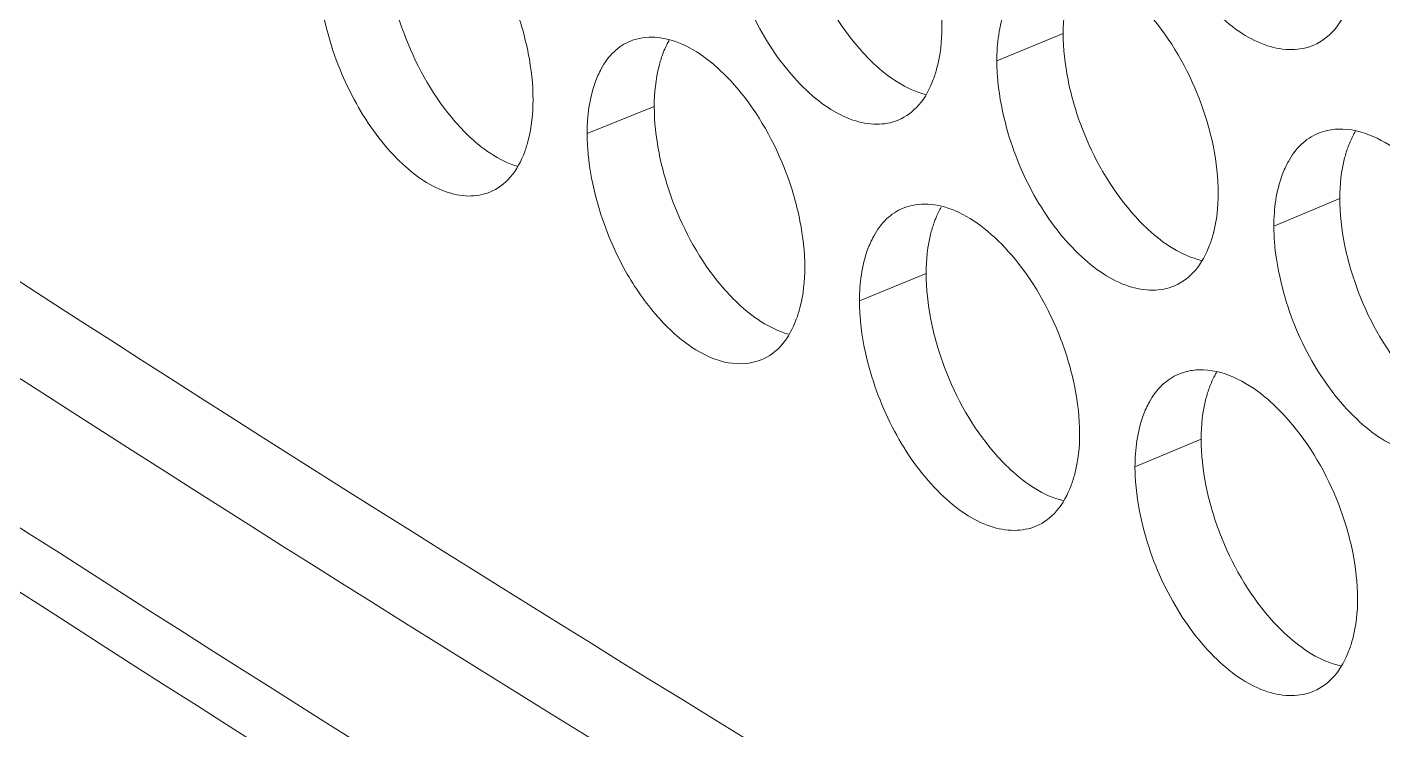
# Model space of a CAD drawing. Header units: millimetres. Extents: x 1177 to 4147, y 93 to 2194.
# Drawn here: x 2535.62 to 2552.14, y 718.37 to 726.94 of the extents above; entities that cross this region are included whole.
import ezdxf

# ---------------------------------------------------------------- set-up
doc = ezdxf.new("R2010")
doc.units = ezdxf.units.MM
doc.header["$LTSCALE"] = 0.1
doc.layers.get('0').update_dxf_attribs({"lineweight": 13})
doc.layers.add('标注', color=251, linetype='Continuous', lineweight=9)

# ---------------------------------------------------------------- blocks, each defined once
blk = doc.blocks.new('02')
for points, knots in [([(4627.348, 522.744), (4597.363, 531.299), (4553.55, 545.69), (4497.641, 568.487), (4458.71, 586.649), (4422.281, 606.068), (4388.51, 626.659), (4357.551, 648.334), (4338.416, 663.815), (4329.392, 671.722)], [0, 0, 0, 0, 0.278685, 0.411475, 0.539478, 0.662459, 0.780251, 0.892768, 1, 1, 1, 1]), ([(4626.906, 521.428), (4597.052, 529.945), (4553.424, 544.261), (4497.732, 566.923), (4458.929, 584.973), (4422.597, 604.269), (4388.892, 624.729), (4357.964, 646.263), (4338.829, 661.641), (4329.798, 669.496)], [0, 0, 0, 0, 0.278468, 0.411196, 0.539177, 0.662176, 0.780023, 0.892638, 1, 1, 1, 1]), ([(4628.518, 518.372), (4598.337, 526.935), (4554.235, 541.353), (4497.955, 564.22), (4458.766, 582.448), (4422.099, 601.945), (4388.114, 622.628), (4356.965, 644.402), (4337.717, 659.96), (4328.641, 667.907)], [0, 0, 0, 0, 0.278732, 0.411552, 0.539576, 0.662563, 0.780343, 0.892822, 1, 1, 1, 1]), ([(4328.202, 667.332), (4337.3, 659.316), (4356.601, 643.626), (4387.852, 621.677), (4421.956, 600.844), (4458.755, 581.215), (4498.091, 562.874), (4554.59, 539.876), (4598.873, 525.389), (4629.18, 516.79)], [0, 0, 0, 0, 0.107262, 0.219794, 0.337581, 0.460553, 0.588547, 0.721328, 1, 1, 1, 1])]:
    blk.add_open_spline(points, degree=3, knots=knots)
at = {"layer": '标注'}
for p, q in [((4409.479, 629.643), (4408.324, 629.164)), ((4402.363, 628.37), (4401.195, 627.9)), ((4414.291, 626.769), (4413.145, 626.285)), ((4407.093, 625.463), (4405.934, 624.987)), ((4411.878, 622.578), (4410.728, 622.097))]:
    blk.add_line(p, q, dxfattribs=at)
for centre, radius, start, end in [((4414.281, 627.013), 0.96, 102.3564, 112.9065), ((4411.856, 622.83), 0.952, 101.531, 112.7006)]:
    blk.add_arc(centre, radius, start, end, dxfattribs=at)
for points, knots in [([(4407.367, 629.743), (4407.367, 630.012), (4407.301, 630.572), (4406.988, 631.657), (4406.555, 632.424), (4406.187, 632.856)], [0, 0, 0, 0, 0.239204, 0.495958, 1, 1, 1, 1]), ([(4404.721, 632.539), (4404.721, 632.269), (4404.786, 631.709), (4405.096, 630.624), (4405.525, 629.856), (4405.893, 629.423)], [0, 0, 0, 0, 0.239417, 0.496314, 1, 1, 1, 1]), ([(4410.877, 632.265), (4410.991, 631.826), (4411.321, 631.001), (4411.963, 630.131), (4412.564, 629.636), (4413.009, 629.414), (4413.444, 629.335), (4413.719, 629.387), (4413.839, 629.438)], [0, 0, 0, 0, 0.302139, 0.585875, 0.710041, 0.818575, 0.913518, 1, 1, 1, 1]), ([(4400.254, 628.485), (4400.254, 628.755), (4400.189, 629.315), (4399.882, 630.401), (4399.457, 631.171), (4399.094, 631.607)], [0, 0, 0, 0, 0.239421, 0.496413, 1, 1, 1, 1]), ([(4397.688, 631.3), (4397.688, 631.03), (4397.751, 630.469), (4398.056, 629.383), (4398.477, 628.612), (4398.838, 628.176)], [0, 0, 0, 0, 0.239633, 0.496767, 1, 1, 1, 1]), ([(4403.704, 630.982), (4403.816, 630.544), (4404.139, 629.72), (4404.767, 628.848), (4405.356, 628.347), (4405.791, 628.12), (4406.218, 628.035), (4406.49, 628.083), (4406.608, 628.131)], [0, 0, 0, 0, 0.303606, 0.588083, 0.712204, 0.820335, 0.914512, 1, 1, 1, 1]), ([(4396.511, 630.835), (4396.511, 630.748), (4396.525, 630.383), (4396.587, 630.02), (4396.654, 629.75)], [0, 0, 0, 0, 0.23784, 1, 1, 1, 1]), ([(4409.627, 630.548), (4409.602, 630.482), (4409.511, 630.189), (4409.479, 629.879), (4409.479, 629.643)], [0, 0, 0, 0, 0.230017, 1, 1, 1, 1]), ([(4408.574, 630.291), (4408.532, 630.216), (4408.375, 629.86), (4408.324, 629.465), (4408.324, 629.164)], [0, 0, 0, 0, 0.223347, 1, 1, 1, 1]), ([(4413.839, 629.438), (4413.976, 629.496), (4414.239, 629.699), (4414.392, 629.987), (4414.452, 630.146)], [0, 0, 0, 0, 0.468447, 1, 1, 1, 1]), ([(4412.177, 626.859), (4412.177, 627.129), (4412.11, 627.689), (4411.793, 628.773), (4411.355, 629.537), (4410.983, 629.967)], [0, 0, 0, 0, 0.23906, 0.495656, 1, 1, 1, 1]), ([(4396.654, 629.75), (4396.764, 629.313), (4397.079, 628.49), (4397.694, 627.615), (4398.271, 627.108), (4398.697, 626.876), (4399.116, 626.786), (4399.384, 626.829), (4399.5, 626.876)], [0, 0, 0, 0, 0.305092, 0.590325, 0.714405, 0.822131, 0.915528, 1, 1, 1, 1]), ([(4407.219, 628.839), (4407.244, 628.905), (4407.335, 629.197), (4407.367, 629.507), (4407.367, 629.743)], [0, 0, 0, 0, 0.229953, 1, 1, 1, 1]), ([(4401.95, 629.509), (4401.844, 629.467), (4401.64, 629.331), (4401.499, 629.134), (4401.44, 629.024)], [0, 0, 0, 0, 0.477116, 1, 1, 1, 1]), ([(4403.809, 628.684), (4403.666, 628.853), (4403.374, 629.149), (4402.886, 629.467), (4402.398, 629.605), (4402.083, 629.563), (4401.95, 629.509)], [0, 0, 0, 0, 0.307992, 0.574392, 0.80034, 1, 1, 1, 1]), ([(4409.479, 629.643), (4409.479, 629.373), (4409.544, 628.813), (4409.858, 627.729), (4410.293, 626.963), (4410.664, 626.533)], [0, 0, 0, 0, 0.239274, 0.496012, 1, 1, 1, 1]), ([(4402.508, 629.275), (4402.484, 629.209), (4402.394, 628.916), (4402.363, 628.606), (4402.363, 628.37)], [0, 0, 0, 0, 0.229578, 1, 1, 1, 1]), ([(4405.893, 629.423), (4405.983, 629.317), (4406.316, 628.961), (4406.742, 628.666), (4407.081, 628.578)], [0, 0, 0, 0, 0.285322, 1, 1, 1, 1]), ([(4401.44, 629.024), (4401.399, 628.949), (4401.244, 628.594), (4401.195, 628.2), (4401.195, 627.9)], [0, 0, 0, 0, 0.222686, 1, 1, 1, 1]), ([(4408.324, 629.164), (4408.324, 629.077), (4408.339, 628.713), (4408.403, 628.351), (4408.472, 628.082)], [0, 0, 0, 0, 0.237972, 1, 1, 1, 1]), ([(4406.608, 628.131), (4406.745, 628.188), (4407.009, 628.391), (4407.16, 628.679), (4407.219, 628.839)], [0, 0, 0, 0, 0.46659, 1, 1, 1, 1]), ([(4400.109, 627.582), (4400.133, 627.648), (4400.223, 627.941), (4400.254, 628.249), (4400.254, 628.485)], [0, 0, 0, 0, 0.229514, 1, 1, 1, 1]), ([(4404.982, 625.568), (4404.982, 625.838), (4404.917, 626.398), (4404.605, 627.483), (4404.176, 628.25), (4403.809, 628.684)], [0, 0, 0, 0, 0.239276, 0.49611, 1, 1, 1, 1]), ([(4402.363, 628.37), (4402.363, 628.101), (4402.427, 627.54), (4402.736, 626.455), (4403.162, 625.686), (4403.527, 625.252)], [0, 0, 0, 0, 0.239489, 0.496465, 1, 1, 1, 1]), ([(4398.838, 628.176), (4398.925, 628.071), (4399.245, 627.721), (4399.652, 627.426), (4399.979, 627.33)], [0, 0, 0, 0, 0.285211, 1, 1, 1, 1]), ([(4408.472, 628.082), (4408.585, 627.643), (4408.913, 626.818), (4409.551, 625.948), (4410.148, 625.451), (4410.589, 625.227), (4411.022, 625.146), (4411.296, 625.197), (4411.415, 625.247)], [0, 0, 0, 0, 0.302626, 0.586607, 0.710758, 0.819158, 0.913847, 1, 1, 1, 1]), ([(4401.195, 627.9), (4401.195, 627.813), (4401.209, 627.448), (4401.272, 627.086), (4401.34, 626.816)], [0, 0, 0, 0, 0.237892, 1, 1, 1, 1]), ([(4413.907, 627.898), (4413.802, 627.853), (4413.6, 627.717), (4413.458, 627.522), (4413.398, 627.414)], [0, 0, 0, 0, 0.479572, 1, 1, 1, 1]), ([(4415.834, 627.101), (4415.72, 627.23), (4415.315, 627.641), (4414.756, 627.96), (4414.345, 627.975)], [0, 0, 0, 0, 0.29472, 1, 1, 1, 1]), ([(4414.565, 627.936), (4414.553, 627.916), (4414.506, 627.832), (4414.466, 627.744), (4414.44, 627.675)], [0, 0, 0, 0, 0.242079, 1, 1, 1, 1]), ([(4399.5, 626.876), (4399.637, 626.931), (4399.901, 627.133), (4400.05, 627.422), (4400.109, 627.582)], [0, 0, 0, 0, 0.464648, 1, 1, 1, 1]), ([(4414.44, 627.675), (4414.415, 627.609), (4414.323, 627.316), (4414.291, 627.006), (4414.291, 626.769)], [0, 0, 0, 0, 0.230311, 1, 1, 1, 1]), ([(4413.398, 627.414), (4413.356, 627.338), (4413.196, 626.983), (4413.145, 626.586), (4413.145, 626.285)], [0, 0, 0, 0, 0.2238, 1, 1, 1, 1]), ([(4412.027, 625.954), (4412.052, 626.02), (4412.145, 626.313), (4412.177, 626.623), (4412.177, 626.859)], [0, 0, 0, 0, 0.230247, 1, 1, 1, 1]), ([(4401.34, 626.816), (4401.396, 626.597), (4401.535, 626.165), (4401.862, 625.46), (4402.332, 624.765), (4402.943, 624.178), (4403.596, 623.862), (4404.046, 623.885), (4404.224, 623.957)], [0, 0, 0, 0, 0.152387, 0.304947, 0.522872, 0.714293, 0.870269, 1, 1, 1, 1]), ([(4406.692, 626.598), (4406.587, 626.555), (4406.383, 626.419), (4406.242, 626.222), (4406.182, 626.113)], [0, 0, 0, 0, 0.478136, 1, 1, 1, 1]), ([(4408.578, 625.784), (4408.433, 625.953), (4408.136, 626.249), (4407.641, 626.564), (4407.146, 626.699), (4406.827, 626.654), (4406.692, 626.598)], [0, 0, 0, 0, 0.30699, 0.573081, 0.799443, 1, 1, 1, 1]), ([(4407.357, 626.618), (4407.323, 626.559), (4407.283, 626.476), (4407.249, 626.39), (4407.24, 626.368)], [0, 0, 0, 0, 0.741765, 1, 1, 1, 1]), ([(4414.291, 626.769), (4414.291, 626.5), (4414.357, 625.94), (4414.675, 624.857), (4415.114, 624.093), (4415.489, 623.665)], [0, 0, 0, 0, 0.239131, 0.495711, 1, 1, 1, 1]), ([(4407.24, 626.368), (4407.216, 626.302), (4407.125, 626.009), (4407.093, 625.699), (4407.093, 625.463)], [0, 0, 0, 0, 0.229871, 1, 1, 1, 1]), ([(4410.664, 626.533), (4410.756, 626.425), (4411.099, 626.066), (4411.537, 625.771), (4411.884, 625.689)], [0, 0, 0, 0, 0.285356, 1, 1, 1, 1]), ([(4413.145, 626.285), (4413.145, 626.199), (4413.16, 625.834), (4413.224, 625.472), (4413.295, 625.203)], [0, 0, 0, 0, 0.238027, 1, 1, 1, 1]), ([(4406.182, 626.113), (4406.141, 626.038), (4405.984, 625.683), (4405.934, 625.288), (4405.934, 624.987)], [0, 0, 0, 0, 0.223124, 1, 1, 1, 1]), ([(4411.415, 625.247), (4411.552, 625.304), (4411.815, 625.507), (4411.967, 625.796), (4412.027, 625.954)], [0, 0, 0, 0, 0.467837, 1, 1, 1, 1]), ([(4409.765, 622.673), (4409.765, 622.943), (4409.699, 623.503), (4409.384, 624.587), (4408.949, 625.353), (4408.578, 625.784)], [0, 0, 0, 0, 0.239132, 0.495807, 1, 1, 1, 1]), ([(4404.835, 624.664), (4404.86, 624.73), (4404.951, 625.023), (4404.982, 625.332), (4404.982, 625.568)], [0, 0, 0, 0, 0.229806, 1, 1, 1, 1]), ([(4407.093, 625.463), (4407.093, 625.193), (4407.158, 624.634), (4407.471, 623.549), (4407.902, 622.782), (4408.271, 622.35)], [0, 0, 0, 0, 0.239345, 0.496163, 1, 1, 1, 1]), ([(4403.527, 625.252), (4403.617, 625.146), (4403.945, 624.792), (4404.365, 624.497), (4404.7, 624.406)], [0, 0, 0, 0, 0.285293, 1, 1, 1, 1]), ([(4413.295, 625.203), (4413.409, 624.764), (4413.742, 623.939), (4414.389, 623.07), (4414.994, 622.577), (4415.442, 622.356), (4415.879, 622.28), (4416.156, 622.334), (4416.276, 622.385)], [0, 0, 0, 0, 0.301654, 0.585147, 0.709328, 0.817996, 0.913192, 1, 1, 1, 1]), ([(4405.934, 624.987), (4405.934, 624.9), (4405.948, 624.536), (4406.012, 624.173), (4406.081, 623.904)], [0, 0, 0, 0, 0.237945, 1, 1, 1, 1]), ([(4404.224, 623.957), (4404.362, 624.013), (4404.626, 624.216), (4404.776, 624.505), (4404.835, 624.664)], [0, 0, 0, 0, 0.465952, 1, 1, 1, 1]), ([(4406.081, 623.904), (4406.194, 623.466), (4406.519, 622.642), (4407.152, 621.77), (4407.745, 621.271), (4408.183, 621.045), (4408.613, 620.963), (4408.886, 621.012), (4409.004, 621.061)], [0, 0, 0, 0, 0.303115, 0.587343, 0.711479, 0.819744, 0.914178, 1, 1, 1, 1]), ([(4413.402, 622.906), (4413.289, 623.035), (4412.887, 623.447), (4412.33, 623.768), (4411.921, 623.784)], [0, 0, 0, 0, 0.295157, 1, 1, 1, 1]), ([(4411.489, 623.709), (4411.384, 623.665), (4411.181, 623.529), (4411.039, 623.333), (4410.979, 623.225)], [0, 0, 0, 0, 0.479105, 1, 1, 1, 1]), ([(4412.149, 623.741), (4412.137, 623.722), (4412.091, 623.639), (4412.052, 623.551), (4412.027, 623.484)], [0, 0, 0, 0, 0.242084, 1, 1, 1, 1]), ([(4412.027, 623.484), (4412.002, 623.418), (4411.91, 623.125), (4411.878, 622.815), (4411.878, 622.578)], [0, 0, 0, 0, 0.230164, 1, 1, 1, 1]), ([(4410.979, 623.225), (4410.937, 623.149), (4410.779, 622.794), (4410.728, 622.398), (4410.728, 622.097)], [0, 0, 0, 0, 0.223573, 1, 1, 1, 1]), ([(4414.602, 619.801), (4414.602, 620.071), (4414.535, 620.63), (4414.216, 621.714), (4413.776, 622.477), (4413.402, 622.906)], [0, 0, 0, 0, 0.238989, 0.495505, 1, 1, 1, 1]), ([(4409.616, 621.769), (4409.641, 621.835), (4409.733, 622.128), (4409.765, 622.437), (4409.765, 622.673)], [0, 0, 0, 0, 0.2301, 1, 1, 1, 1]), ([(4408.271, 622.35), (4408.363, 622.243), (4408.701, 621.886), (4409.133, 621.591), (4409.476, 621.506)], [0, 0, 0, 0, 0.285343, 1, 1, 1, 1]), ([(4411.878, 622.578), (4411.878, 622.309), (4411.944, 621.749), (4412.26, 620.665), (4412.697, 619.9), (4413.069, 619.471)], [0, 0, 0, 0, 0.239203, 0.495862, 1, 1, 1, 1]), ([(4410.728, 622.097), (4410.728, 622.01), (4410.742, 621.645), (4410.807, 621.284), (4410.877, 621.015)], [0, 0, 0, 0, 0.238, 1, 1, 1, 1]), ([(4409.004, 621.061), (4409.142, 621.118), (4409.405, 621.321), (4409.557, 621.61), (4409.616, 621.769)], [0, 0, 0, 0, 0.467218, 1, 1, 1, 1]), ([(4410.877, 621.015), (4410.991, 620.576), (4411.321, 619.751), (4411.963, 618.881), (4412.564, 618.386), (4413.009, 618.164), (4413.444, 618.085), (4413.719, 618.137), (4413.839, 618.188)], [0, 0, 0, 0, 0.302139, 0.585875, 0.710041, 0.818575, 0.913518, 1, 1, 1, 1]), ([(4414.452, 618.896), (4414.477, 618.962), (4414.57, 619.255), (4414.602, 619.565), (4414.602, 619.801)], [0, 0, 0, 0, 0.230395, 1, 1, 1, 1]), ([(4413.069, 619.471), (4413.163, 619.363), (4413.51, 619.002), (4413.955, 618.708), (4414.306, 618.628)], [0, 0, 0, 0, 0.285361, 1, 1, 1, 1]), ([(4413.839, 618.188), (4413.976, 618.246), (4414.239, 618.449), (4414.392, 618.737), (4414.452, 618.896)], [0, 0, 0, 0, 0.468447, 1, 1, 1, 1])]:
    blk.add_open_spline(points, degree=3, knots=knots, dxfattribs=at)
for points in [[(4402.62, 629.518), (4402.576, 629.44), (4402.539, 629.358), (4402.508, 629.275)], [(4414.345, 627.975), (4414.255, 627.978), (4414.163, 627.971), (4414.075, 627.951)], [(4411.921, 623.784), (4411.836, 623.787), (4411.749, 623.781), (4411.666, 623.764)]]:
    blk.add_open_spline(points, degree=3, dxfattribs=at)

msp = doc.modelspace()

# ---------------------------------------------------------------- block references
at = {"xscale": 0.7, "yscale": 0.7, "zscale": 0.7}
msp.add_blockref('02', (-538.391, 286.112), dxfattribs=at)

doc.saveas('drawing.dxf')
